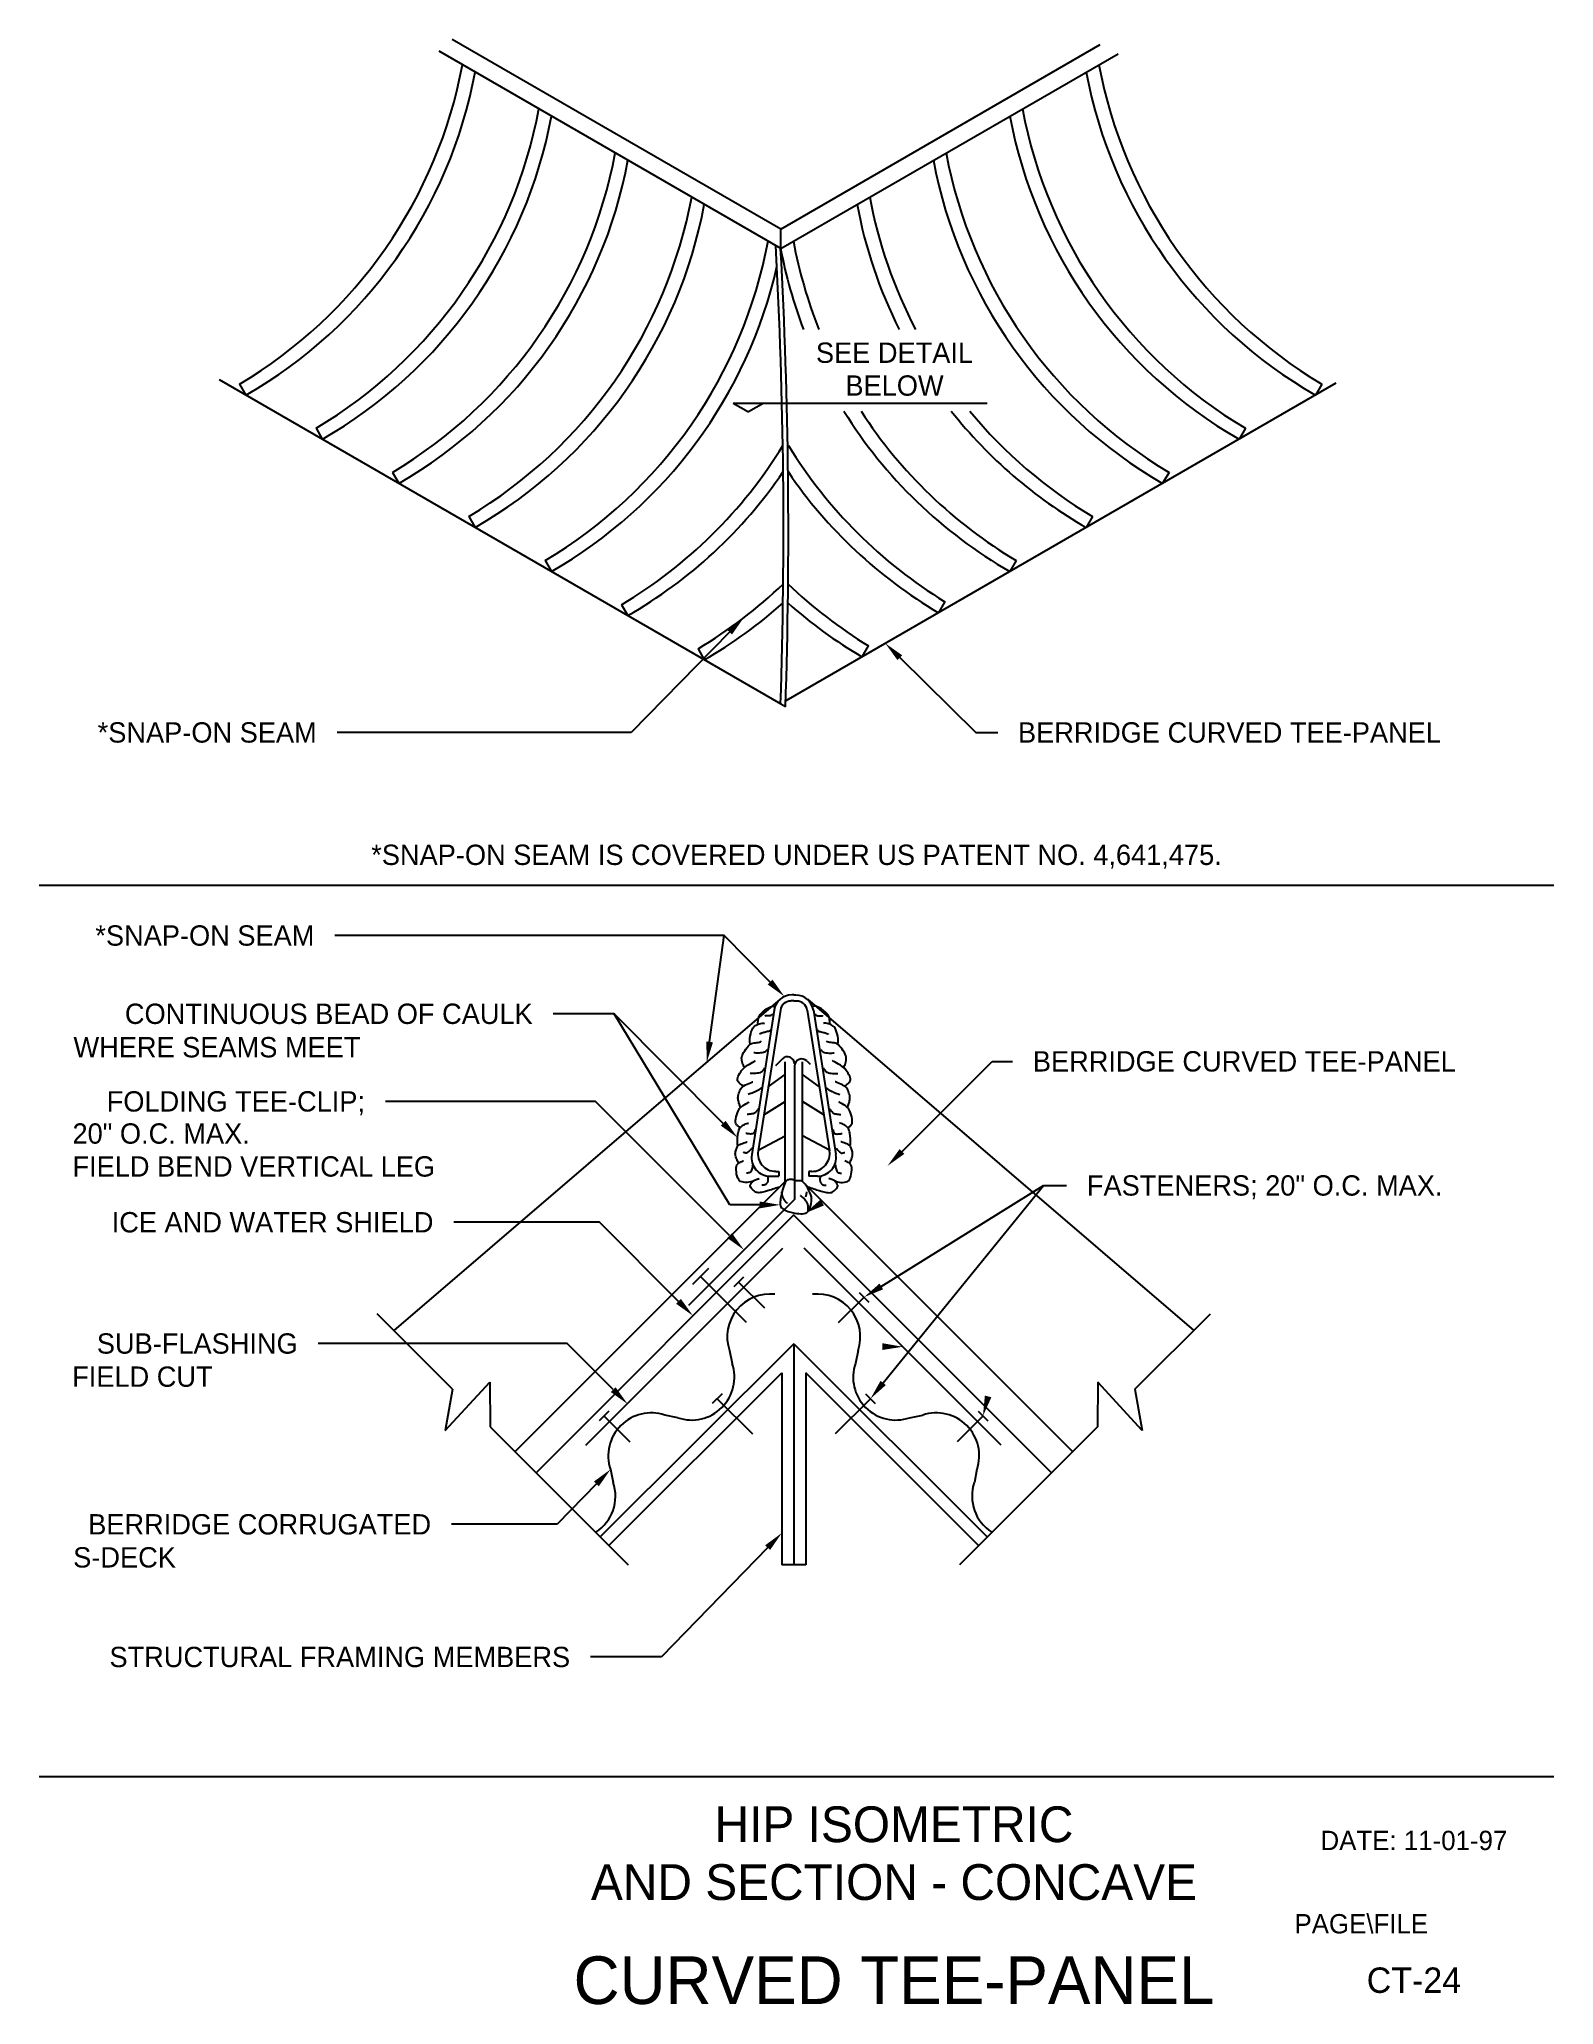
# Model space of a CAD drawing. Extents: x 1 to 15.9, y 0.5 to 19.8.
import ezdxf
from ezdxf.enums import TextEntityAlignment as Align

# ---------------------------------------------------------------- set-up
doc = ezdxf.new("R2010")
doc.units = 0
doc.header["$LTSCALE"] = 0.4
for name, color, linetype in [('BORDER', 7, 'CONTINUOUS'), ('CMP-FLSH', 7, 'CONTINUOUS'), ('DIM-TXT', 7, 'CONTINUOUS'), ('STRCTR', 7, 'CONTINUOUS')]:
    doc.layers.add(name, color=color, linetype=linetype)

msp = doc.modelspace()

# ---------------------------------------------------------------- linework, layer by layer
at = {"layer": 'BORDER', "color": 0, "linetype": 'CONTINUOUS'}
for p, q in [((0.982, 11.522), (15.88, 11.522)), ((15.88, 2.75), (0.982, 2.75))]:
    msp.add_line(p, q, dxfattribs=at)
at = {"layer": 'CMP-FLSH', "color": 0, "linetype": 'CONTINUOUS'}
for p, q in [((8.276, 17.788), (4.916, 19.728)), ((8.276, 17.979), (5.043, 19.845)), ((8.276, 17.979), (11.417, 19.793)), ((8.276, 17.788), (11.594, 19.704)), ((8.276, 17.788), (8.276, 17.979)), ((2.75, 16.498), (8.276, 13.307)), ((2.952, 16.453), (3.015, 16.345)), ((13.737, 16.461), (8.325, 13.336)), ((13.599, 16.453), (13.537, 16.345)), ((3.704, 16.019), (3.766, 15.911)), ((12.847, 16.019), (12.785, 15.911)), ((4.455, 15.585), (4.518, 15.477)), ((12.096, 15.585), (12.033, 15.477)), ((5.207, 15.151), (5.269, 15.043)), ((11.344, 15.151), (11.282, 15.043)), ((5.959, 14.717), (6.021, 14.609)), ((10.592, 14.717), (10.53, 14.609)), ((9.89, 14.313), (9.828, 14.204)), ((6.71, 14.283), (6.772, 14.175)), ((7.462, 13.85), (7.524, 13.741)), ((9.137, 13.878), (9.075, 13.769)), ((8.276, 13.307), (8.324, 13.28)), ((8.404, 10.443), (8.384, 10.443)), ((8.404, 10.443), (8.424, 10.443)), ((8.269, 10.401), (4.469, 7.143)), ((8.21, 10.294), (7.99, 8.872)), ((8.272, 10.295), (8.053, 8.91)), ((8.404, 10.384), (8.376, 10.384)), ((8.404, 10.384), (8.432, 10.384)), ((8.536, 10.295), (8.755, 8.91)), ((8.539, 10.401), (12.339, 7.143)), ((8.598, 10.294), (8.818, 8.872)), ((8.292, 9.814), (8.224, 9.745)), ((8.319, 8.607), (8.319, 9.785)), ((8.413, 8.434), (8.413, 9.744)), ((8.489, 8.607), (8.489, 9.785)), ((8.532, 9.794), (8.566, 9.761)), ((8.152, 9.539), (8.319, 9.66)), ((8.656, 9.539), (8.489, 9.66)), ((8.109, 9.264), (8.319, 9.395)), ((8.699, 9.264), (8.489, 9.395)), ((8.054, 8.916), (8.319, 9.058)), ((8.754, 8.916), (8.489, 9.058)), ((8.226, 8.707), (8.257, 8.707)), ((8.226, 8.707), (8.234, 8.707)), ((8.257, 8.707), (8.257, 8.659)), ((8.582, 8.707), (8.551, 8.707)), ((8.551, 8.707), (8.551, 8.659)), ((8.582, 8.707), (8.573, 8.707)), ((8.319, 8.607), (5.662, 5.95)), ((8.172, 8.659), (8.181, 8.659)), ((8.181, 8.659), (8.257, 8.659)), ((8.489, 8.607), (11.146, 5.95)), ((8.627, 8.659), (8.551, 8.659)), ((8.636, 8.659), (8.627, 8.659)), ((8.413, 8.434), (7.368, 7.389)), ((8.406, 8.281), (5.869, 5.743)), ((8.402, 8.281), (10.939, 5.743)), ((6.36, 6.013), (8.298, 7.951)), ((10.444, 6.013), (8.506, 7.951)), ((7.565, 7.753), (7.407, 7.595)), ((7.486, 7.674), (7.936, 7.224)), ((7.909, 7.666), (7.814, 7.571)), ((7.861, 7.619), (8.115, 7.365)), ((9.095, 7.47), (8.841, 7.216)), ((9.048, 7.517), (9.143, 7.422)), ((7.698, 6.518), (7.602, 6.423)), ((7.65, 6.47), (7.997, 6.124)), ((9.158, 6.47), (8.811, 6.124)), ((9.11, 6.518), (9.205, 6.423)), ((6.586, 6.347), (6.491, 6.252)), ((6.538, 6.3), (6.792, 6.046)), ((10.265, 6.3), (10.011, 6.046)), ((10.218, 6.347), (10.313, 6.252))]:
    msp.add_line(p, q, dxfattribs=at)
for points in [[(8.053, 10.158, 0), (8.052, 10.167, 0), (8.052, 10.177, 0), (8.053, 10.188, 0), (8.055, 10.2, 0), (8.058, 10.212, 0), (8.061, 10.224, 0), (8.065, 10.234, 0), (8.07, 10.244, 0), (8.074, 10.251, 0), (8.085, 10.263, 0), (8.099, 10.277, 0), (8.116, 10.291, 0), (8.135, 10.305, 0), (8.154, 10.317, 0), (8.174, 10.326, 0), (8.192, 10.332, 0), (8.208, 10.333, 0), (8.22, 10.328, 0)], [(8.199, 10.256, 0), (8.198, 10.255, 0), (8.196, 10.252, 0), (8.194, 10.25, 0), (8.191, 10.248, 0), (8.188, 10.246, 0), (8.186, 10.244, 0), (8.183, 10.242, 0), (8.181, 10.241, 0), (8.179, 10.24, 0), (8.173, 10.239, 0), (8.167, 10.238, 0), (8.16, 10.239, 0), (8.152, 10.239, 0), (8.145, 10.239, 0), (8.137, 10.239, 0), (8.131, 10.239, 0), (8.125, 10.237, 0), (8.121, 10.235, 0)], [(8.759, 10.158, 0), (8.76, 10.167, 0), (8.76, 10.177, 0), (8.759, 10.188, 0), (8.757, 10.2, 0), (8.754, 10.212, 0), (8.751, 10.224, 0), (8.747, 10.234, 0), (8.743, 10.244, 0), (8.738, 10.251, 0), (8.727, 10.263, 0), (8.713, 10.277, 0), (8.696, 10.291, 0), (8.677, 10.305, 0), (8.658, 10.317, 0), (8.638, 10.326, 0), (8.62, 10.332, 0), (8.605, 10.333, 0), (8.592, 10.328, 0)], [(8.613, 10.256, 0), (8.614, 10.255, 0), (8.616, 10.252, 0), (8.618, 10.25, 0), (8.621, 10.248, 0), (8.624, 10.246, 0), (8.626, 10.244, 0), (8.629, 10.242, 0), (8.631, 10.241, 0), (8.634, 10.24, 0), (8.639, 10.239, 0), (8.645, 10.238, 0), (8.652, 10.239, 0), (8.66, 10.239, 0), (8.667, 10.239, 0), (8.675, 10.239, 0), (8.681, 10.239, 0), (8.687, 10.237, 0), (8.691, 10.235, 0)], [(7.975, 9.961, 0), (7.972, 9.977, 0), (7.971, 9.995, 0), (7.972, 10.016, 0), (7.975, 10.038, 0), (7.98, 10.06, 0), (7.986, 10.081, 0), (7.994, 10.101, 0), (8.002, 10.118, 0), (8.012, 10.131, 0), (8.019, 10.137, 0), (8.029, 10.144, 0), (8.041, 10.15, 0), (8.054, 10.155, 0), (8.068, 10.159, 0), (8.081, 10.162, 0), (8.094, 10.164, 0), (8.106, 10.165, 0), (8.116, 10.163, 0)], [(8.179, 10.103, 0), (8.179, 10.103, 0), (8.179, 10.102, 0), (8.179, 10.102, 0), (8.179, 10.101, 0), (8.179, 10.1, 0), (8.179, 10.099, 0), (8.179, 10.099, 0), (8.179, 10.098, 0), (8.179, 10.098, 0), (8.173, 10.093, 0), (8.166, 10.088, 0), (8.157, 10.085, 0), (8.147, 10.082, 0), (8.137, 10.079, 0), (8.127, 10.077, 0), (8.117, 10.075, 0), (8.108, 10.073, 0), (8.1, 10.07, 0), (8.097, 10.069, 0), (8.093, 10.068, 0), (8.089, 10.066, 0), (8.084, 10.065, 0), (8.08, 10.063, 0), (8.075, 10.062, 0), (8.072, 10.06, 0), (8.07, 10.06, 0), (8.069, 10.059, 0)], [(8.634, 10.103, 0), (8.633, 10.103, 0), (8.633, 10.102, 0), (8.633, 10.102, 0), (8.633, 10.101, 0), (8.633, 10.1, 0), (8.633, 10.099, 0), (8.633, 10.099, 0), (8.633, 10.098, 0), (8.634, 10.098, 0), (8.639, 10.093, 0), (8.646, 10.088, 0), (8.655, 10.085, 0), (8.665, 10.082, 0), (8.675, 10.079, 0), (8.685, 10.077, 0), (8.695, 10.075, 0), (8.704, 10.073, 0), (8.712, 10.07, 0), (8.715, 10.069, 0), (8.719, 10.068, 0), (8.723, 10.066, 0), (8.728, 10.065, 0), (8.733, 10.063, 0), (8.737, 10.062, 0), (8.74, 10.06, 0), (8.742, 10.06, 0), (8.743, 10.059, 0)], [(8.837, 9.961, 0), (8.84, 9.977, 0), (8.841, 9.995, 0), (8.84, 10.016, 0), (8.837, 10.038, 0), (8.832, 10.06, 0), (8.826, 10.081, 0), (8.818, 10.101, 0), (8.81, 10.118, 0), (8.8, 10.131, 0), (8.793, 10.137, 0), (8.783, 10.144, 0), (8.771, 10.15, 0), (8.758, 10.155, 0), (8.744, 10.159, 0), (8.731, 10.162, 0), (8.718, 10.164, 0), (8.706, 10.165, 0), (8.696, 10.163, 0)], [(7.918, 9.731, 0), (7.913, 9.739, 0), (7.908, 9.749, 0), (7.903, 9.76, 0), (7.899, 9.772, 0), (7.896, 9.785, 0), (7.893, 9.797, 0), (7.892, 9.809, 0), (7.891, 9.82, 0), (7.892, 9.83, 0), (7.896, 9.844, 0), (7.902, 9.859, 0), (7.911, 9.876, 0), (7.921, 9.893, 0), (7.932, 9.91, 0), (7.945, 9.925, 0), (7.957, 9.94, 0), (7.969, 9.952, 0), (7.98, 9.961, 0), (7.989, 9.965, 0), (8, 9.969, 0), (8.013, 9.971, 0), (8.026, 9.973, 0), (8.04, 9.975, 0), (8.053, 9.977, 0), (8.066, 9.98, 0), (8.076, 9.983, 0), (8.085, 9.988, 0)], [(8.142, 9.906, 0), (8.141, 9.903, 0), (8.138, 9.9, 0), (8.136, 9.896, 0), (8.133, 9.892, 0), (8.129, 9.889, 0), (8.126, 9.886, 0), (8.122, 9.883, 0), (8.119, 9.88, 0), (8.116, 9.879, 0), (8.106, 9.876, 0), (8.093, 9.874, 0), (8.078, 9.873, 0), (8.063, 9.872, 0), (8.047, 9.872, 0), (8.034, 9.872, 0), (8.022, 9.873, 0), (8.015, 9.873, 0), (8.012, 9.873, 0)], [(8.67, 9.906, 0), (8.672, 9.903, 0), (8.674, 9.9, 0), (8.676, 9.896, 0), (8.68, 9.892, 0), (8.683, 9.889, 0), (8.686, 9.886, 0), (8.69, 9.883, 0), (8.693, 9.88, 0), (8.696, 9.879, 0), (8.706, 9.876, 0), (8.719, 9.874, 0), (8.734, 9.873, 0), (8.749, 9.872, 0), (8.765, 9.872, 0), (8.779, 9.872, 0), (8.79, 9.873, 0), (8.798, 9.873, 0), (8.8, 9.873, 0)], [(8.894, 9.731, 0), (8.899, 9.739, 0), (8.904, 9.749, 0), (8.909, 9.76, 0), (8.913, 9.772, 0), (8.916, 9.785, 0), (8.919, 9.797, 0), (8.921, 9.809, 0), (8.921, 9.82, 0), (8.92, 9.83, 0), (8.917, 9.844, 0), (8.91, 9.859, 0), (8.902, 9.876, 0), (8.891, 9.893, 0), (8.88, 9.91, 0), (8.868, 9.925, 0), (8.855, 9.94, 0), (8.843, 9.952, 0), (8.832, 9.961, 0), (8.823, 9.965, 0), (8.812, 9.969, 0), (8.8, 9.971, 0), (8.786, 9.973, 0), (8.772, 9.975, 0), (8.759, 9.977, 0), (8.747, 9.98, 0), (8.736, 9.983, 0), (8.727, 9.988, 0)], [(7.908, 9.55, 0), (7.9, 9.552, 0), (7.893, 9.556, 0), (7.885, 9.561, 0), (7.877, 9.568, 0), (7.869, 9.575, 0), (7.862, 9.583, 0), (7.857, 9.591, 0), (7.852, 9.598, 0), (7.85, 9.605, 0), (7.85, 9.617, 0), (7.853, 9.63, 0), (7.858, 9.644, 0), (7.865, 9.658, 0), (7.873, 9.673, 0), (7.882, 9.687, 0), (7.891, 9.7, 0), (7.9, 9.711, 0), (7.908, 9.72, 0), (7.918, 9.73, 0), (7.932, 9.74, 0), (7.949, 9.752, 0), (7.967, 9.763, 0), (7.985, 9.773, 0), (8.002, 9.783, 0), (8.015, 9.79, 0), (8.024, 9.795, 0), (8.027, 9.797, 0)], [(8.116, 9.726, 0), (8.114, 9.721, 0), (8.111, 9.715, 0), (8.107, 9.71, 0), (8.103, 9.704, 0), (8.098, 9.698, 0), (8.094, 9.693, 0), (8.089, 9.688, 0), (8.084, 9.685, 0), (8.08, 9.682, 0), (8.07, 9.678, 0), (8.057, 9.675, 0), (8.042, 9.673, 0), (8.027, 9.672, 0), (8.011, 9.671, 0), (7.997, 9.671, 0), (7.986, 9.671, 0), (7.978, 9.671, 0), (7.975, 9.671, 0)], [(8.696, 9.726, 0), (8.698, 9.721, 0), (8.701, 9.715, 0), (8.705, 9.71, 0), (8.709, 9.704, 0), (8.714, 9.698, 0), (8.719, 9.693, 0), (8.723, 9.688, 0), (8.728, 9.685, 0), (8.733, 9.682, 0), (8.742, 9.678, 0), (8.755, 9.675, 0), (8.77, 9.673, 0), (8.786, 9.672, 0), (8.801, 9.671, 0), (8.815, 9.671, 0), (8.826, 9.671, 0), (8.834, 9.671, 0), (8.837, 9.671, 0)], [(8.905, 9.55, 0), (8.912, 9.552, 0), (8.919, 9.556, 0), (8.927, 9.561, 0), (8.935, 9.568, 0), (8.943, 9.575, 0), (8.95, 9.583, 0), (8.956, 9.591, 0), (8.96, 9.598, 0), (8.962, 9.605, 0), (8.962, 9.617, 0), (8.959, 9.63, 0), (8.954, 9.644, 0), (8.947, 9.658, 0), (8.939, 9.673, 0), (8.93, 9.687, 0), (8.921, 9.7, 0), (8.912, 9.711, 0), (8.905, 9.72, 0), (8.894, 9.73, 0), (8.88, 9.74, 0), (8.863, 9.752, 0), (8.845, 9.763, 0), (8.827, 9.773, 0), (8.811, 9.783, 0), (8.797, 9.79, 0), (8.788, 9.795, 0), (8.785, 9.797, 0)], [(7.881, 9.337, 0), (7.877, 9.345, 0), (7.873, 9.354, 0), (7.869, 9.365, 0), (7.865, 9.376, 0), (7.862, 9.388, 0), (7.859, 9.4, 0), (7.857, 9.411, 0), (7.856, 9.421, 0), (7.855, 9.43, 0), (7.856, 9.44, 0), (7.858, 9.452, 0), (7.861, 9.465, 0), (7.865, 9.478, 0), (7.869, 9.491, 0), (7.875, 9.504, 0), (7.88, 9.516, 0), (7.886, 9.526, 0), (7.892, 9.534, 0), (7.901, 9.542, 0), (7.914, 9.55, 0), (7.929, 9.558, 0), (7.946, 9.566, 0), (7.962, 9.573, 0), (7.977, 9.58, 0), (7.99, 9.584, 0), (7.998, 9.588, 0), (8.001, 9.589, 0)], [(8.095, 9.534, 0), (8.09, 9.53, 0), (8.084, 9.526, 0), (8.078, 9.521, 0), (8.071, 9.516, 0), (8.064, 9.511, 0), (8.057, 9.507, 0), (8.05, 9.502, 0), (8.043, 9.499, 0), (8.038, 9.496, 0), (8.03, 9.492, 0), (8.019, 9.487, 0), (8.007, 9.483, 0), (7.995, 9.478, 0), (7.983, 9.473, 0), (7.972, 9.469, 0), (7.963, 9.466, 0), (7.957, 9.464, 0), (7.954, 9.463, 0)], [(8.717, 9.534, 0), (8.722, 9.53, 0), (8.728, 9.526, 0), (8.734, 9.521, 0), (8.741, 9.516, 0), (8.748, 9.511, 0), (8.756, 9.507, 0), (8.762, 9.502, 0), (8.769, 9.499, 0), (8.774, 9.496, 0), (8.782, 9.492, 0), (8.793, 9.487, 0), (8.805, 9.483, 0), (8.817, 9.478, 0), (8.829, 9.473, 0), (8.841, 9.469, 0), (8.849, 9.466, 0), (8.856, 9.464, 0), (8.858, 9.463, 0)], [(8.931, 9.337, 0), (8.935, 9.345, 0), (8.939, 9.354, 0), (8.943, 9.365, 0), (8.947, 9.376, 0), (8.951, 9.388, 0), (8.953, 9.4, 0), (8.955, 9.411, 0), (8.956, 9.421, 0), (8.957, 9.43, 0), (8.956, 9.44, 0), (8.954, 9.452, 0), (8.951, 9.465, 0), (8.947, 9.478, 0), (8.943, 9.491, 0), (8.938, 9.504, 0), (8.932, 9.516, 0), (8.926, 9.526, 0), (8.92, 9.534, 0), (8.911, 9.542, 0), (8.898, 9.55, 0), (8.883, 9.558, 0), (8.866, 9.566, 0), (8.85, 9.573, 0), (8.835, 9.58, 0), (8.822, 9.584, 0), (8.814, 9.588, 0), (8.811, 9.589, 0)], [(7.876, 9.14, 0), (7.871, 9.142, 0), (7.866, 9.144, 0), (7.86, 9.148, 0), (7.854, 9.153, 0), (7.849, 9.158, 0), (7.844, 9.163, 0), (7.84, 9.168, 0), (7.837, 9.173, 0), (7.835, 9.178, 0), (7.832, 9.192, 0), (7.832, 9.208, 0), (7.834, 9.226, 0), (7.838, 9.245, 0), (7.843, 9.264, 0), (7.85, 9.282, 0), (7.856, 9.299, 0), (7.864, 9.314, 0), (7.871, 9.326, 0), (7.879, 9.335, 0), (7.889, 9.344, 0), (7.903, 9.354, 0), (7.917, 9.363, 0), (7.931, 9.372, 0), (7.944, 9.38, 0), (7.955, 9.386, 0), (7.962, 9.39, 0), (7.965, 9.392, 0)], [(8.059, 9.326, 0), (8.056, 9.321, 0), (8.052, 9.315, 0), (8.047, 9.308, 0), (8.041, 9.302, 0), (8.035, 9.296, 0), (8.029, 9.29, 0), (8.023, 9.284, 0), (8.017, 9.28, 0), (8.012, 9.277, 0), (8.006, 9.274, 0), (7.999, 9.273, 0), (7.991, 9.272, 0), (7.983, 9.271, 0), (7.974, 9.27, 0), (7.965, 9.269, 0), (7.957, 9.268, 0), (7.95, 9.267, 0), (7.944, 9.266, 0)], [(8.753, 9.326, 0), (8.756, 9.321, 0), (8.761, 9.315, 0), (8.765, 9.308, 0), (8.771, 9.302, 0), (8.777, 9.296, 0), (8.783, 9.29, 0), (8.789, 9.284, 0), (8.795, 9.28, 0), (8.8, 9.277, 0), (8.806, 9.274, 0), (8.813, 9.273, 0), (8.821, 9.272, 0), (8.83, 9.271, 0), (8.838, 9.27, 0), (8.847, 9.269, 0), (8.855, 9.268, 0), (8.862, 9.267, 0), (8.868, 9.266, 0)], [(8.936, 9.14, 0), (8.941, 9.142, 0), (8.946, 9.144, 0), (8.952, 9.148, 0), (8.958, 9.153, 0), (8.963, 9.158, 0), (8.968, 9.163, 0), (8.972, 9.168, 0), (8.976, 9.173, 0), (8.978, 9.178, 0), (8.98, 9.192, 0), (8.98, 9.208, 0), (8.978, 9.226, 0), (8.974, 9.245, 0), (8.969, 9.264, 0), (8.963, 9.282, 0), (8.956, 9.299, 0), (8.948, 9.314, 0), (8.941, 9.326, 0), (8.934, 9.335, 0), (8.923, 9.344, 0), (8.91, 9.354, 0), (8.895, 9.363, 0), (8.881, 9.372, 0), (8.868, 9.38, 0), (8.857, 9.386, 0), (8.85, 9.39, 0), (8.847, 9.392, 0)], [(7.85, 8.965, 0), (7.85, 8.97, 0), (7.849, 8.977, 0), (7.849, 8.984, 0), (7.849, 8.991, 0), (7.849, 8.999, 0), (7.849, 9.006, 0), (7.849, 9.013, 0), (7.85, 9.02, 0), (7.85, 9.025, 0), (7.851, 9.035, 0), (7.852, 9.046, 0), (7.853, 9.059, 0), (7.855, 9.072, 0), (7.857, 9.086, 0), (7.859, 9.098, 0), (7.862, 9.11, 0), (7.866, 9.121, 0), (7.871, 9.129, 0), (7.877, 9.137, 0), (7.886, 9.145, 0), (7.896, 9.154, 0), (7.907, 9.162, 0), (7.919, 9.17, 0), (7.93, 9.176, 0), (7.941, 9.18, 0), (7.951, 9.181, 0), (7.96, 9.178, 0)], [(8.022, 9.118, 0), (8.022, 9.114, 0), (8.022, 9.11, 0), (8.021, 9.105, 0), (8.019, 9.1, 0), (8.017, 9.095, 0), (8.015, 9.09, 0), (8.012, 9.086, 0), (8.009, 9.082, 0), (8.007, 9.08, 0), (8, 9.077, 0), (7.991, 9.076, 0), (7.981, 9.075, 0), (7.97, 9.076, 0), (7.959, 9.076, 0), (7.949, 9.078, 0), (7.941, 9.079, 0), (7.936, 9.079, 0), (7.934, 9.08, 0)], [(8.79, 9.118, 0), (8.79, 9.114, 0), (8.79, 9.11, 0), (8.791, 9.105, 0), (8.793, 9.1, 0), (8.795, 9.095, 0), (8.797, 9.09, 0), (8.8, 9.086, 0), (8.803, 9.082, 0), (8.806, 9.08, 0), (8.812, 9.077, 0), (8.821, 9.076, 0), (8.831, 9.075, 0), (8.842, 9.076, 0), (8.853, 9.076, 0), (8.863, 9.078, 0), (8.871, 9.079, 0), (8.877, 9.079, 0), (8.879, 9.08, 0)], [(8.962, 8.965, 0), (8.962, 8.97, 0), (8.963, 8.977, 0), (8.963, 8.984, 0), (8.963, 8.991, 0), (8.963, 8.999, 0), (8.963, 9.006, 0), (8.963, 9.013, 0), (8.962, 9.02, 0), (8.962, 9.025, 0), (8.961, 9.035, 0), (8.96, 9.046, 0), (8.959, 9.059, 0), (8.957, 9.072, 0), (8.955, 9.086, 0), (8.953, 9.098, 0), (8.95, 9.11, 0), (8.946, 9.121, 0), (8.941, 9.129, 0), (8.935, 9.137, 0), (8.926, 9.145, 0), (8.916, 9.154, 0), (8.905, 9.162, 0), (8.894, 9.17, 0), (8.882, 9.176, 0), (8.871, 9.18, 0), (8.861, 9.181, 0), (8.853, 9.178, 0)], [(7.861, 8.79, 0), (7.856, 8.797, 0), (7.851, 8.807, 0), (7.846, 8.817, 0), (7.841, 8.828, 0), (7.837, 8.84, 0), (7.834, 8.852, 0), (7.832, 8.863, 0), (7.83, 8.874, 0), (7.829, 8.883, 0), (7.83, 8.89, 0), (7.831, 8.899, 0), (7.833, 8.908, 0), (7.836, 8.918, 0), (7.839, 8.928, 0), (7.843, 8.937, 0), (7.847, 8.946, 0), (7.851, 8.953, 0), (7.855, 8.959, 0), (7.863, 8.965, 0), (7.873, 8.971, 0), (7.886, 8.977, 0), (7.899, 8.983, 0), (7.912, 8.988, 0), (7.925, 8.992, 0), (7.935, 8.995, 0), (7.941, 8.997, 0), (7.944, 8.998, 0)], [(7.991, 8.937, 0), (7.988, 8.932, 0), (7.984, 8.925, 0), (7.978, 8.918, 0), (7.972, 8.912, 0), (7.966, 8.905, 0), (7.959, 8.9, 0), (7.952, 8.895, 0), (7.945, 8.891, 0), (7.939, 8.888, 0), (7.936, 8.888, 0), (7.932, 8.888, 0), (7.927, 8.889, 0), (7.923, 8.89, 0), (7.918, 8.891, 0), (7.914, 8.892, 0), (7.911, 8.893, 0), (7.908, 8.893, 0), (7.908, 8.894, 0)], [(8.821, 8.937, 0), (8.824, 8.932, 0), (8.828, 8.925, 0), (8.834, 8.918, 0), (8.84, 8.912, 0), (8.847, 8.905, 0), (8.854, 8.9, 0), (8.861, 8.895, 0), (8.867, 8.891, 0), (8.873, 8.888, 0), (8.876, 8.888, 0), (8.88, 8.888, 0), (8.885, 8.889, 0), (8.89, 8.89, 0), (8.894, 8.891, 0), (8.898, 8.892, 0), (8.902, 8.893, 0), (8.904, 8.893, 0), (8.905, 8.894, 0)], [(8.952, 8.79, 0), (8.957, 8.797, 0), (8.961, 8.807, 0), (8.966, 8.817, 0), (8.971, 8.828, 0), (8.975, 8.84, 0), (8.978, 8.852, 0), (8.981, 8.863, 0), (8.982, 8.874, 0), (8.983, 8.883, 0), (8.982, 8.89, 0), (8.981, 8.899, 0), (8.979, 8.908, 0), (8.976, 8.918, 0), (8.973, 8.928, 0), (8.97, 8.937, 0), (8.966, 8.946, 0), (8.961, 8.953, 0), (8.957, 8.959, 0), (8.949, 8.965, 0), (8.939, 8.971, 0), (8.926, 8.977, 0), (8.913, 8.983, 0), (8.9, 8.988, 0), (8.887, 8.992, 0), (8.877, 8.995, 0), (8.871, 8.997, 0), (8.868, 8.998, 0)], [(8.001, 8.615, 0), (7.991, 8.608, 0), (7.978, 8.604, 0), (7.962, 8.601, 0), (7.945, 8.599, 0), (7.927, 8.599, 0), (7.91, 8.601, 0), (7.895, 8.604, 0), (7.881, 8.608, 0), (7.871, 8.615, 0), (7.862, 8.626, 0), (7.853, 8.641, 0), (7.847, 8.659, 0), (7.842, 8.679, 0), (7.839, 8.701, 0), (7.837, 8.722, 0), (7.838, 8.742, 0), (7.84, 8.759, 0), (7.845, 8.773, 0), (7.849, 8.779, 0), (7.856, 8.785, 0), (7.865, 8.791, 0), (7.874, 8.796, 0), (7.884, 8.801, 0), (7.893, 8.805, 0), (7.9, 8.809, 0), (7.906, 8.811, 0), (7.908, 8.812, 0)], [(7.996, 8.773, 0), (7.997, 8.766, 0), (7.998, 8.758, 0), (7.997, 8.748, 0), (7.995, 8.738, 0), (7.992, 8.728, 0), (7.989, 8.718, 0), (7.985, 8.709, 0), (7.98, 8.702, 0), (7.975, 8.697, 0), (7.972, 8.695, 0), (7.968, 8.694, 0), (7.963, 8.693, 0), (7.957, 8.692, 0), (7.952, 8.691, 0), (7.947, 8.691, 0), (7.943, 8.691, 0), (7.94, 8.691, 0), (7.939, 8.691, 0)], [(8.811, 8.615, 0), (8.821, 8.608, 0), (8.834, 8.604, 0), (8.85, 8.601, 0), (8.867, 8.599, 0), (8.885, 8.599, 0), (8.902, 8.601, 0), (8.918, 8.604, 0), (8.931, 8.608, 0), (8.941, 8.615, 0), (8.951, 8.626, 0), (8.959, 8.641, 0), (8.965, 8.659, 0), (8.97, 8.679, 0), (8.973, 8.701, 0), (8.975, 8.722, 0), (8.974, 8.742, 0), (8.972, 8.759, 0), (8.967, 8.773, 0), (8.963, 8.779, 0), (8.956, 8.785, 0), (8.948, 8.791, 0), (8.938, 8.796, 0), (8.928, 8.801, 0), (8.919, 8.805, 0), (8.912, 8.809, 0), (8.907, 8.811, 0), (8.905, 8.812, 0)], [(8.816, 8.773, 0), (8.815, 8.766, 0), (8.814, 8.758, 0), (8.815, 8.748, 0), (8.817, 8.738, 0), (8.82, 8.728, 0), (8.824, 8.718, 0), (8.828, 8.709, 0), (8.832, 8.702, 0), (8.837, 8.697, 0), (8.84, 8.695, 0), (8.844, 8.694, 0), (8.849, 8.693, 0), (8.855, 8.692, 0), (8.86, 8.691, 0), (8.865, 8.691, 0), (8.87, 8.691, 0), (8.872, 8.691, 0), (8.873, 8.691, 0)], [(8.262, 8.554, 0), (8.252, 8.55, 0), (8.24, 8.546, 0), (8.226, 8.541, 0), (8.212, 8.536, 0), (8.198, 8.531, 0), (8.184, 8.526, 0), (8.17, 8.522, 0), (8.158, 8.519, 0), (8.147, 8.516, 0), (8.137, 8.514, 0), (8.126, 8.51, 0), (8.113, 8.507, 0), (8.099, 8.504, 0), (8.085, 8.501, 0), (8.072, 8.498, 0), (8.059, 8.497, 0), (8.048, 8.498, 0), (8.038, 8.5, 0), (8.03, 8.503, 0), (8.022, 8.508, 0), (8.013, 8.515, 0), (8.004, 8.523, 0), (7.995, 8.531, 0), (7.988, 8.54, 0), (7.982, 8.549, 0), (7.977, 8.557, 0), (7.975, 8.565, 0), (7.976, 8.571, 0), (7.977, 8.576, 0), (7.98, 8.583, 0), (7.984, 8.589, 0), (7.988, 8.595, 0), (7.993, 8.601, 0), (7.998, 8.606, 0), (8.002, 8.611, 0), (8.007, 8.615, 0), (8.012, 8.618, 0), (8.019, 8.621, 0), (8.027, 8.625, 0), (8.035, 8.628, 0), (8.044, 8.631, 0), (8.052, 8.633, 0), (8.058, 8.635, 0), (8.062, 8.636, 0), (8.064, 8.636, 0)], [(8.147, 8.653, 0), (8.148, 8.649, 0), (8.149, 8.643, 0), (8.15, 8.638, 0), (8.15, 8.631, 0), (8.15, 8.625, 0), (8.15, 8.619, 0), (8.149, 8.613, 0), (8.148, 8.608, 0), (8.147, 8.604, 0), (8.146, 8.601, 0), (8.144, 8.597, 0), (8.142, 8.594, 0), (8.14, 8.59, 0), (8.137, 8.587, 0), (8.134, 8.584, 0), (8.132, 8.581, 0), (8.129, 8.578, 0), (8.126, 8.576, 0), (8.123, 8.575, 0), (8.119, 8.574, 0), (8.113, 8.573, 0), (8.108, 8.572, 0), (8.103, 8.572, 0), (8.098, 8.571, 0), (8.094, 8.571, 0), (8.091, 8.571, 0), (8.09, 8.571, 0)], [(8.408, 8.62, 0), (8.402, 8.623, 0), (8.395, 8.625, 0), (8.387, 8.626, 0), (8.378, 8.627, 0), (8.37, 8.627, 0), (8.361, 8.626, 0), (8.353, 8.625, 0), (8.346, 8.623, 0), (8.34, 8.62, 0), (8.33, 8.611, 0), (8.321, 8.598, 0), (8.313, 8.582, 0), (8.306, 8.564, 0), (8.3, 8.545, 0), (8.294, 8.527, 0), (8.29, 8.508, 0), (8.286, 8.492, 0), (8.283, 8.478, 0), (8.28, 8.467, 0), (8.278, 8.454, 0), (8.275, 8.439, 0), (8.273, 8.424, 0), (8.271, 8.409, 0), (8.271, 8.394, 0), (8.271, 8.38, 0), (8.274, 8.367, 0), (8.278, 8.357, 0), (8.284, 8.349, 0), (8.294, 8.341, 0), (8.306, 8.333, 0), (8.32, 8.326, 0), (8.334, 8.32, 0), (8.349, 8.314, 0), (8.363, 8.309, 0), (8.376, 8.305, 0), (8.387, 8.303, 0), (8.4, 8.3, 0), (8.416, 8.297, 0), (8.434, 8.294, 0), (8.453, 8.292, 0), (8.472, 8.291, 0), (8.49, 8.291, 0), (8.507, 8.293, 0), (8.521, 8.297, 0), (8.533, 8.303, 0), (8.542, 8.312, 0), (8.551, 8.324, 0), (8.559, 8.339, 0), (8.566, 8.356, 0), (8.571, 8.374, 0), (8.576, 8.393, 0), (8.579, 8.41, 0), (8.58, 8.426, 0), (8.58, 8.439, 0), (8.577, 8.457, 0), (8.571, 8.477, 0), (8.563, 8.498, 0), (8.553, 8.52, 0), (8.542, 8.542, 0), (8.529, 8.562, 0), (8.516, 8.58, 0), (8.503, 8.596, 0), (8.489, 8.607, 0), (8.483, 8.61, 0), (8.474, 8.613, 0), (8.465, 8.614, 0), (8.454, 8.614, 0), (8.444, 8.615, 0), (8.433, 8.615, 0), (8.424, 8.616, 0), (8.415, 8.617, 0), (8.408, 8.62, 0)], [(8.55, 8.554, 0), (8.56, 8.55, 0), (8.572, 8.546, 0), (8.586, 8.541, 0), (8.6, 8.536, 0), (8.614, 8.531, 0), (8.628, 8.526, 0), (8.642, 8.522, 0), (8.654, 8.519, 0), (8.665, 8.516, 0), (8.675, 8.514, 0), (8.687, 8.51, 0), (8.699, 8.507, 0), (8.713, 8.504, 0), (8.727, 8.501, 0), (8.74, 8.498, 0), (8.753, 8.497, 0), (8.765, 8.498, 0), (8.774, 8.5, 0), (8.782, 8.503, 0), (8.791, 8.508, 0), (8.8, 8.515, 0), (8.809, 8.523, 0), (8.817, 8.531, 0), (8.824, 8.54, 0), (8.831, 8.549, 0), (8.835, 8.557, 0), (8.837, 8.565, 0), (8.837, 8.571, 0), (8.835, 8.576, 0), (8.832, 8.583, 0), (8.828, 8.589, 0), (8.824, 8.595, 0), (8.819, 8.601, 0), (8.814, 8.606, 0), (8.81, 8.611, 0), (8.806, 8.615, 0), (8.8, 8.618, 0), (8.794, 8.621, 0), (8.785, 8.625, 0), (8.777, 8.628, 0), (8.768, 8.631, 0), (8.76, 8.633, 0), (8.754, 8.635, 0), (8.75, 8.636, 0), (8.748, 8.636, 0)], [(8.665, 8.653, 0), (8.664, 8.649, 0), (8.663, 8.643, 0), (8.662, 8.638, 0), (8.662, 8.631, 0), (8.662, 8.625, 0), (8.662, 8.619, 0), (8.663, 8.613, 0), (8.664, 8.608, 0), (8.665, 8.604, 0), (8.666, 8.601, 0), (8.668, 8.597, 0), (8.67, 8.594, 0), (8.672, 8.59, 0), (8.675, 8.587, 0), (8.678, 8.584, 0), (8.68, 8.581, 0), (8.683, 8.578, 0), (8.686, 8.576, 0), (8.689, 8.575, 0), (8.694, 8.574, 0), (8.699, 8.573, 0), (8.704, 8.572, 0), (8.71, 8.572, 0), (8.715, 8.571, 0), (8.719, 8.571, 0), (8.721, 8.571, 0), (8.722, 8.571, 0)], [(8.283, 8.505, 0), (8.283, 8.501, 0), (8.284, 8.495, 0), (8.285, 8.489, 0), (8.286, 8.483, 0), (8.287, 8.477, 0), (8.289, 8.471, 0), (8.29, 8.465, 0), (8.292, 8.46, 0), (8.293, 8.456, 0), (8.295, 8.452, 0), (8.297, 8.447, 0), (8.3, 8.441, 0), (8.303, 8.436, 0), (8.306, 8.43, 0), (8.31, 8.425, 0), (8.313, 8.42, 0), (8.316, 8.416, 0), (8.319, 8.412, 0), (8.321, 8.41, 0), (8.324, 8.408, 0), (8.327, 8.406, 0), (8.33, 8.403, 0), (8.333, 8.401, 0), (8.336, 8.399, 0), (8.338, 8.397, 0), (8.34, 8.396, 0), (8.34, 8.396, 0)], [(8.543, 8.308, 0), (8.545, 8.315, 0), (8.546, 8.322, 0), (8.546, 8.33, 0), (8.547, 8.339, 0), (8.547, 8.348, 0), (8.546, 8.357, 0), (8.546, 8.365, 0), (8.545, 8.373, 0), (8.543, 8.379, 0), (8.542, 8.385, 0), (8.539, 8.391, 0), (8.536, 8.398, 0), (8.532, 8.404, 0), (8.528, 8.411, 0), (8.524, 8.418, 0), (8.52, 8.424, 0), (8.516, 8.429, 0), (8.512, 8.434, 0), (8.508, 8.438, 0), (8.503, 8.442, 0), (8.497, 8.447, 0), (8.491, 8.452, 0), (8.485, 8.456, 0), (8.479, 8.461, 0), (8.475, 8.464, 0), (8.472, 8.466, 0), (8.47, 8.467, 0)], [(8.529, 8.505, 0), (8.529, 8.501, 0), (8.528, 8.495, 0), (8.527, 8.489, 0), (8.526, 8.483, 0), (8.525, 8.477, 0), (8.524, 8.471, 0), (8.522, 8.465, 0), (8.52, 8.46, 0), (8.519, 8.456, 0)]]:
    msp.add_polyline3d(points, dxfattribs=at)
for centre, radius, start, end in [((0.573, 20.449), 4.651, 300.769, 349.427), ((15.978, 20.449), 4.651, 190.573, 239.231), ((0.698, 20.377), 4.651, 299.881, 349.427), ((15.853, 20.377), 4.651, 190.573, 240.119), ((1.325, 20.015), 4.651, 300.769, 349.427), ((15.226, 20.015), 4.651, 190.573, 239.231), ((1.449, 19.943), 4.651, 299.881, 349.427), ((15.102, 19.943), 4.651, 190.573, 240.119), ((2.076, 19.581), 4.651, 300.769, 349.427), ((2.201, 19.509), 4.651, 299.881, 349.427), ((14.35, 19.509), 4.651, 190.573, 240.119), ((14.475, 19.581), 4.651, 190.573, 239.231), ((2.828, 19.147), 4.651, 300.769, 349.427), ((2.952, 19.075), 4.651, 299.881, 349.427), ((13.599, 19.075), 4.651, 190.5729, 206.6404), ((13.723, 19.147), 4.651, 190.573, 207.6346), ((3.579, 18.713), 4.651, 300.769, 349.4271), ((-43.263, 15.012), 51.566, 358.1057, 3.1171), ((12.972, 18.713), 4.651, 190.5729, 201.7482), ((3.704, 18.642), 4.651, 299.881, 347.1657), ((12.847, 18.642), 4.651, 190.5729, 200.7987), ((-43.215, 14.984), 51.566, 358.1057, 3.1171), ((12.847, 18.642), 4.651, 211.8542, 240.119), ((12.972, 18.713), 4.651, 212.9018, 239.231), ((13.599, 19.075), 4.651, 218.3938, 240.119), ((13.723, 19.147), 4.651, 219.5318, 239.231), ((4.331, 18.279), 4.651, 300.7691, 328.5128), ((12.318, 18.279), 4.651, 211.4872, 238.5378), ((4.455, 18.208), 4.651, 299.8809, 325.7687), ((12.193, 18.208), 4.651, 214.2313, 239.4262), ((5.083, 17.846), 4.651, 300.7692, 313.7918), ((11.564, 17.846), 4.651, 226.2082, 238.5564), ((5.207, 17.774), 4.651, 299.8807, 311.6675), ((11.439, 17.774), 4.651, 228.3325, 239.4449), ((8.384, 10.267), 0.176, 90.0028, 171.1961), ((8.424, 10.267), 0.175, 8.7995, 90.0016), ((8.376, 10.278), 0.105, 89.9982, 170.9998), ((8.432, 10.278), 0.105, 9.0002, 89.9987), ((8.342, 9.765), 0.0702, 359.9962, 135.8248), ((8.483, 9.744), 0.0702, 45.0905, 179.9951), ((8.226, 8.883), 0.175, 170.9969, 270.0012), ((8.582, 8.883), 0.176, 270.0004, 8.999), ((8.172, 8.843), 0.184, 171.0005, 269.9981), ((8.636, 8.843), 0.184, 269.998, 9.0034)]:
    msp.add_arc(centre, radius, start, end, dxfattribs=at)
at = {"layer": 'DIM-TXT', "color": 0, "linetype": 'CONTINUOUS'}
for p, q in [((7.807, 16.267), (10.308, 16.267)), ((7.807, 16.267), (7.958, 16.181)), ((8.109, 16.267), (7.958, 16.181)), ((7.772, 14.012), (6.803, 13.026)), ((9.448, 13.762), (10.196, 13.026)), ((6.803, 13.026), (3.911, 13.026)), ((10.196, 13.026), (10.41, 13.026)), ((7.718, 11.028), (3.888, 11.028)), ((7.576, 9.981), (7.718, 11.028)), ((8.171, 10.57), (7.718, 11.028)), ((6.636, 10.258), (6.036, 10.258)), ((7.776, 8.378), (6.636, 10.258)), ((7.71, 9.18), (6.636, 10.258)), ((9.469, 8.903), (10.356, 9.79)), ((10.356, 9.79), (10.556, 9.79)), ((6.452, 9.396), (4.386, 9.396)), ((7.773, 8.076), (6.452, 9.396)), ((9.265, 7.576), (10.861, 8.569)), ((9.284, 6.626), (10.861, 8.569)), ((10.861, 8.569), (11.088, 8.569)), ((8.07, 8.378), (7.776, 8.378)), ((6.492, 8.207), (5.059, 8.207)), ((7.271, 7.428), (6.492, 8.207)), ((6.174, 7.014), (3.724, 7.014)), ((6.628, 6.56), (6.174, 7.014)), ((6.462, 5.632), (6.075, 5.235)), ((6.075, 5.235), (5.036, 5.235)), ((8.147, 5.005), (7.103, 3.93)), ((7.103, 3.93), (6.404, 3.93))]:
    msp.add_line(p, q, dxfattribs=at)
for points in [[(7.748, 14.036), (7.796, 13.989), (7.912, 14.155)], [(9.424, 13.738), (9.471, 13.785), (9.305, 13.902)], [(8.195, 10.593), (8.148, 10.546), (8.312, 10.428)], [(7.609, 9.977), (7.543, 9.986), (7.549, 9.783)], [(7.734, 9.204), (7.687, 9.157), (7.851, 9.039)], [(9.492, 8.88), (9.445, 8.927), (9.327, 8.762)], [(8.07, 8.411), (8.07, 8.344), (8.27, 8.378)], [(8.701, 8.372), (8.666, 8.429), (8.514, 8.295)], [(7.796, 8.1), (7.749, 8.053), (7.914, 7.935)], [(9.283, 7.547), (9.248, 7.604), (9.095, 7.47)], [(7.294, 7.452), (7.247, 7.405), (7.412, 7.287)], [(6.652, 6.583), (6.605, 6.536), (6.77, 6.418)], [(9.31, 6.605), (9.258, 6.647), (9.158, 6.47)], [(6.438, 5.656), (6.486, 5.609), (6.602, 5.776)], [(8.123, 5.029), (8.171, 4.982), (8.286, 5.149)]]:
    msp.add_solid(points, dxfattribs=at)
at = {"layer": 'DIM-TXT', "color": 0, "linetype": 'CONTINUOUS', "extrusion": (0, 0, -1)}
for points in [[(-9.275, 7.017), (-9.475, 6.982), (-9.274, 6.95)], [(-10.348, 6.485), (-10.265, 6.3), (-10.284, 6.502)]]:
    msp.add_solid(points, dxfattribs=at)
at = {"layer": 'STRCTR', "color": 0, "linetype": 'CONTINUOUS'}
for p, q in [((5.048, 6.564), (4.305, 7.307)), ((11.76, 6.564), (12.503, 7.307)), ((8.406, 7.012), (6.501, 5.111)), ((8.406, 7.012), (10.307, 5.111)), ((8.406, 7.012), (8.406, 4.838)), ((7.772, 6.946), (7.797, 6.817)), ((9.036, 6.946), (9.011, 6.817)), ((4.976, 6.157), (5.413, 6.632)), ((5.413, 6.632), (5.417, 6.195)), ((6.586, 5.026), (8.286, 6.727)), ((8.286, 6.727), (8.286, 4.838)), ((10.222, 5.026), (8.522, 6.727)), ((8.522, 6.727), (8.522, 4.838)), ((11.395, 6.632), (11.391, 6.195)), ((11.832, 6.157), (11.395, 6.632)), ((5.048, 6.564), (4.976, 6.157)), ((11.76, 6.564), (11.832, 6.157)), ((5.417, 6.195), (6.774, 4.838)), ((7.264, 6.283), (7.135, 6.309)), ((9.544, 6.283), (9.673, 6.309)), ((11.391, 6.195), (10.034, 4.838)), ((6.602, 5.776), (6.627, 5.647)), ((10.206, 5.776), (10.181, 5.647)), ((8.522, 4.838), (8.286, 4.838))]:
    msp.add_line(p, q, dxfattribs=at)
for centre, start, end in [((8.17, 7.08), 83.3599, 198.7071), ((8.638, 7.08), 341.2922, 96.6406), ((7.399, 6.682), 251.2932, 18.7067), ((9.409, 6.682), 161.2933, 288.7066), ((7, 5.91), 71.2934, 198.7073), ((9.808, 5.91), 341.2929, 108.7066), ((6.229, 5.512), 302.5275, 18.7063), ((10.579, 5.512), 161.2941, 237.4721)]:
    msp.add_arc(centre, 0.421, start, end, dxfattribs=at)

# ---------------------------------------------------------------- texts
at = {"layer": 'BORDER', "color": 0, "linetype": 'CONTINUOUS'}
for s, height, p in [('DATE: 11-01-97', 0.1902, (14.505, 2.125)), ('CURVED TEE-PANEL', 0.46875, (9.39, 0.75)), ('CT-24', 0.25, (14.505, 0.75))]:
    msp.add_text(s, height=height, dxfattribs=at).set_placement(p, align=Align.MIDDLE)
msp.add_text('PAGE\\FILE', height=0.1902, dxfattribs=at).set_placement((13.33, 1.21))
at = {"layer": 'DIM-TXT', "color": 0, "linetype": 'CONTINUOUS'}
for s, height, p in [('SEE DETAIL', 0.2, (9.395, 16.662)), ('BELOW', 0.2, (9.395, 16.339)), ('*SNAP-ON SEAM IS COVERED UNDER US PATENT NO. 4,641,475.', 0.2, (8.431, 11.722)), ('HIP ISOMETRIC', 0.35197, (9.39, 2.108)), ('AND SECTION - CONCAVE', 0.35197, (9.39, 1.539))]:
    msp.add_text(s, height=height, dxfattribs=at).set_placement(p, align=Align.CENTER)
for s, p in [('*SNAP-ON SEAM', (3.711, 13.026)), ('*SNAP-ON SEAM', (3.688, 11.028)), ('CONTINUOUS BEAD OF CAULK', (5.836, 10.258)), ('FOLDING TEE-CLIP;', (4.186, 9.396)), ('ICE AND WATER SHIELD', (4.859, 8.207)), ('SUB-FLASHING', (3.524, 7.014)), ('BERRIDGE CORRUGATED', (4.836, 5.235)), ('STRUCTURAL FRAMING MEMBERS', (6.204, 3.93))]:
    msp.add_text(s, height=0.2, dxfattribs=at).set_placement(p, align=Align.MIDDLE_RIGHT)
for s, p in [('BERRIDGE CURVED TEE-PANEL', (10.61, 13.026)), ('BERRIDGE CURVED TEE-PANEL', (10.756, 9.79)), ('FASTENERS; 20" O.C. MAX.', (11.288, 8.569))]:
    msp.add_text(s, height=0.2, dxfattribs=at).set_placement(p, align=Align.MIDDLE_LEFT)
for s, p in [('WHERE SEAMS MEET', (1.318, 9.829)), ('20" O.C. MAX.', (1.308, 8.98)), ('FIELD BEND VERTICAL LEG', (1.308, 8.656)), ('FIELD CUT', (1.305, 6.588)), ('S-DECK', (1.315, 4.81))]:
    msp.add_text(s, height=0.2, dxfattribs=at).set_placement(p)

doc.saveas('drawing.dxf')
